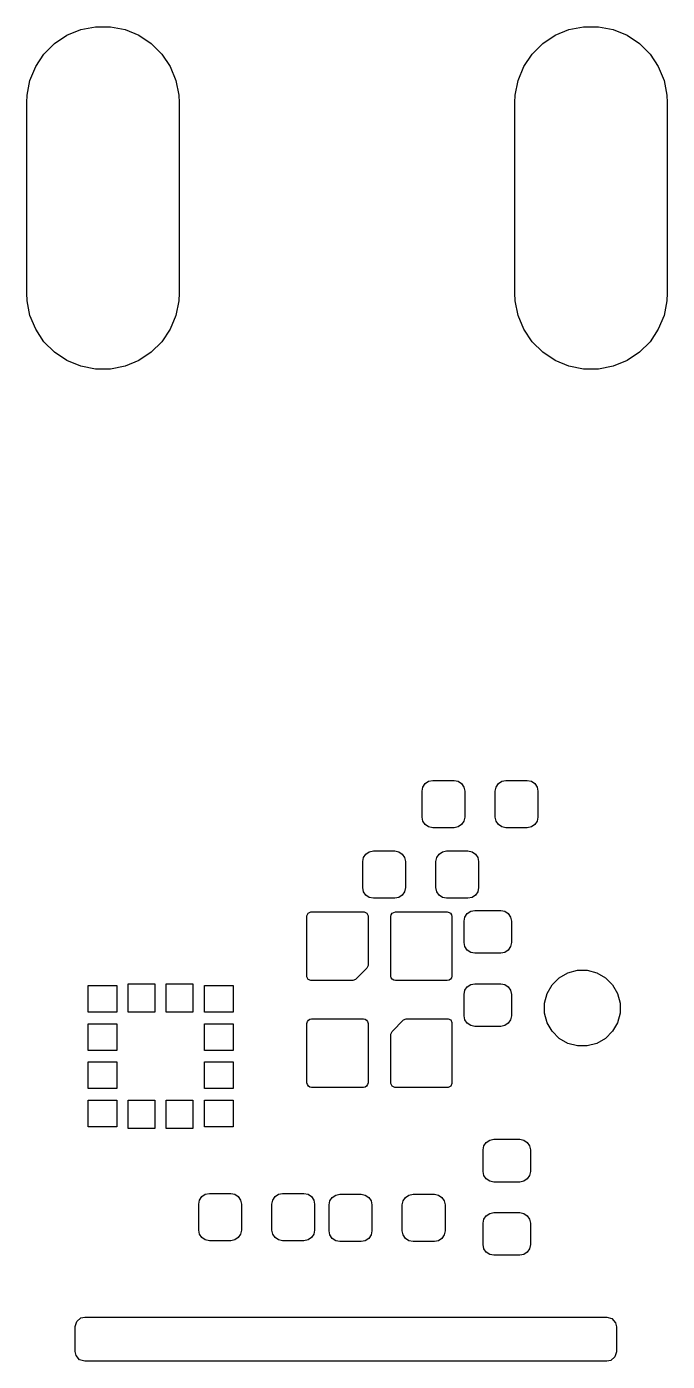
# Model space of a CAD drawing. Extents: x 121.6 to 196.8, y -111.8 to -71.1.
# Drawn here: x 138.17 to 146.57, y -92.75 to -75.25 of the extents above; entities that cross this region are included whole.
import ezdxf

# ---------------------------------------------------------------- set-up
doc = ezdxf.new("R2010")
doc.units = 0
doc.layers.add('BLACK', color=7, linetype='CONTINUOUS')

msp = doc.modelspace()

# ---------------------------------------------------------------- linework, layer by layer
at = {"layer": 'BLACK', "linetype": 'CONTINUOUS'}
for p, q in [((138.540164, -75.47699), (138.70316, -75.368079)), ((138.70316, -75.368079), (138.884272, -75.29306)), ((138.884272, -75.29306), (139.07654, -75.254815)), ((139.07654, -75.254815), (139.272574, -75.254815)), ((139.272574, -75.254815), (139.464842, -75.29306)), ((139.464842, -75.29306), (139.645954, -75.368079)), ((139.645954, -75.368079), (139.80895, -75.47699)), ((144.940164, -75.47699), (145.10316, -75.368079)), ((145.10316, -75.368079), (145.284272, -75.29306)), ((145.284272, -75.29306), (145.47654, -75.254815)), ((145.47654, -75.254815), (145.672574, -75.254815)), ((145.672574, -75.254815), (145.864842, -75.29306)), ((145.864842, -75.29306), (146.045954, -75.368079)), ((146.045954, -75.368079), (146.20895, -75.47699)), ((138.401547, -75.615607), (138.540164, -75.47699)), ((139.80895, -75.47699), (139.947567, -75.615607)), ((144.801547, -75.615607), (144.940164, -75.47699)), ((146.20895, -75.47699), (146.347567, -75.615607)), ((138.292636, -75.778603), (138.401547, -75.615607)), ((139.947567, -75.615607), (140.056478, -75.778603)), ((144.692636, -75.778603), (144.801547, -75.615607)), ((146.347567, -75.615607), (146.456478, -75.778603)), ((138.217617, -75.959715), (138.292636, -75.778603)), ((140.056478, -75.778603), (140.131497, -75.959715)), ((144.617617, -75.959715), (144.692636, -75.778603)), ((146.456478, -75.778603), (146.531497, -75.959715)), ((138.179372, -76.151983), (138.217617, -75.959715)), ((140.131497, -75.959715), (140.169742, -76.151983)), ((144.579372, -76.151983), (144.617617, -75.959715)), ((146.531497, -75.959715), (146.569742, -76.151983)), ((138.174557, -76.25), (138.179372, -76.151983)), ((138.174557, -78.75), (138.174557, -76.25)), ((140.169742, -76.151983), (140.174557, -76.25)), ((140.174557, -76.25), (140.174557, -78.75)), ((144.574557, -76.25), (144.579372, -76.151983)), ((144.574557, -78.75), (144.574557, -76.25)), ((146.569742, -76.151983), (146.574557, -76.25)), ((146.574557, -76.25), (146.574557, -78.75)), ((138.179372, -78.848017), (138.174557, -78.75)), ((138.217617, -79.040285), (138.179372, -78.848017)), ((140.169742, -78.848017), (140.131497, -79.040285)), ((140.174557, -78.75), (140.169742, -78.848017)), ((144.579372, -78.848017), (144.574557, -78.75)), ((144.617617, -79.040285), (144.579372, -78.848017)), ((146.569742, -78.848017), (146.531497, -79.040285)), ((146.574557, -78.75), (146.569742, -78.848017)), ((138.292636, -79.221397), (138.217617, -79.040285)), ((140.131497, -79.040285), (140.056478, -79.221397)), ((144.692636, -79.221397), (144.617617, -79.040285)), ((146.531497, -79.040285), (146.456478, -79.221397)), ((138.401547, -79.384393), (138.292636, -79.221397)), ((140.056478, -79.221397), (139.947567, -79.384393)), ((144.801547, -79.384393), (144.692636, -79.221397)), ((146.456478, -79.221397), (146.347567, -79.384393)), ((138.540164, -79.52301), (138.401547, -79.384393)), ((139.947567, -79.384393), (139.80895, -79.52301)), ((144.940164, -79.52301), (144.801547, -79.384393)), ((146.347567, -79.384393), (146.20895, -79.52301)), ((138.70316, -79.631921), (138.540164, -79.52301)), ((139.80895, -79.52301), (139.645954, -79.631921)), ((145.10316, -79.631921), (144.940164, -79.52301)), ((146.20895, -79.52301), (146.045954, -79.631921)), ((138.884272, -79.70694), (138.70316, -79.631921)), ((139.07654, -79.745185), (138.884272, -79.70694)), ((139.272574, -79.745185), (139.07654, -79.745185)), ((139.464842, -79.70694), (139.272574, -79.745185)), ((139.645954, -79.631921), (139.464842, -79.70694)), ((145.284272, -79.70694), (145.10316, -79.631921)), ((145.47654, -79.745185), (145.284272, -79.70694)), ((145.672574, -79.745185), (145.47654, -79.745185)), ((145.864842, -79.70694), (145.672574, -79.745185)), ((146.045954, -79.631921), (145.864842, -79.70694)), ((143.368657, -85.222424), (143.399005, -85.177005)), ((143.399005, -85.177005), (143.444424, -85.146657)), ((143.444424, -85.146657), (143.498, -85.136)), ((143.498, -85.136), (143.778, -85.136)), ((143.778, -85.136), (143.831576, -85.146657)), ((143.831576, -85.146657), (143.876995, -85.177005)), ((143.876995, -85.177005), (143.907343, -85.222424)), ((144.328657, -85.222424), (144.359005, -85.177005)), ((144.359005, -85.177005), (144.404424, -85.146657)), ((144.404424, -85.146657), (144.458, -85.136)), ((144.458, -85.136), (144.738, -85.136)), ((144.738, -85.136), (144.791576, -85.146657)), ((144.791576, -85.146657), (144.836995, -85.177005)), ((144.836995, -85.177005), (144.867343, -85.222424)), ((143.358, -85.276), (143.368657, -85.222424)), ((143.358, -85.616), (143.358, -85.276)), ((143.907343, -85.222424), (143.918, -85.276)), ((143.918, -85.276), (143.918, -85.616)), ((144.318, -85.276), (144.328657, -85.222424)), ((144.318, -85.616), (144.318, -85.276)), ((144.867343, -85.222424), (144.878, -85.276)), ((144.878, -85.276), (144.878, -85.616)), ((143.368657, -85.669576), (143.358, -85.616)), ((143.399005, -85.714995), (143.368657, -85.669576)), ((143.444424, -85.745343), (143.399005, -85.714995)), ((143.876995, -85.714995), (143.831576, -85.745343)), ((143.907343, -85.669576), (143.876995, -85.714995)), ((143.918, -85.616), (143.907343, -85.669576)), ((144.328657, -85.669576), (144.318, -85.616)), ((144.359005, -85.714995), (144.328657, -85.669576)), ((144.404424, -85.745343), (144.359005, -85.714995)), ((144.836995, -85.714995), (144.791576, -85.745343)), ((144.867343, -85.669576), (144.836995, -85.714995)), ((144.878, -85.616), (144.867343, -85.669576)), ((143.498, -85.756), (143.444424, -85.745343)), ((143.778, -85.756), (143.498, -85.756)), ((143.831576, -85.745343), (143.778, -85.756)), ((144.458, -85.756), (144.404424, -85.745343)), ((144.738, -85.756), (144.458, -85.756)), ((144.791576, -85.745343), (144.738, -85.756)), ((142.621005, -86.101005), (142.666424, -86.070657)), ((142.666424, -86.070657), (142.72, -86.06)), ((142.72, -86.06), (143, -86.06)), ((143, -86.06), (143.053576, -86.070657)), ((143.053576, -86.070657), (143.098995, -86.101005)), ((143.581005, -86.101005), (143.626424, -86.070657)), ((143.626424, -86.070657), (143.68, -86.06)), ((143.68, -86.06), (143.96, -86.06)), ((143.96, -86.06), (144.013576, -86.070657)), ((144.013576, -86.070657), (144.058995, -86.101005)), ((142.58, -86.2), (142.590657, -86.146424)), ((142.58, -86.54), (142.58, -86.2)), ((142.590657, -86.146424), (142.621005, -86.101005)), ((143.098995, -86.101005), (143.129343, -86.146424)), ((143.129343, -86.146424), (143.14, -86.2)), ((143.14, -86.2), (143.14, -86.54)), ((143.54, -86.2), (143.550657, -86.146424)), ((143.54, -86.54), (143.54, -86.2)), ((143.550657, -86.146424), (143.581005, -86.101005)), ((144.058995, -86.101005), (144.089343, -86.146424)), ((144.089343, -86.146424), (144.1, -86.2)), ((144.1, -86.2), (144.1, -86.54)), ((142.590657, -86.593576), (142.58, -86.54)), ((142.621005, -86.638995), (142.590657, -86.593576)), ((143.129343, -86.593576), (143.098995, -86.638995)), ((143.14, -86.54), (143.129343, -86.593576)), ((143.550657, -86.593576), (143.54, -86.54)), ((143.581005, -86.638995), (143.550657, -86.593576)), ((144.089343, -86.593576), (144.058995, -86.638995)), ((144.1, -86.54), (144.089343, -86.593576)), ((142.666424, -86.669343), (142.621005, -86.638995)), ((142.72, -86.68), (142.666424, -86.669343)), ((143, -86.68), (142.72, -86.68)), ((143.053576, -86.669343), (143, -86.68)), ((143.098995, -86.638995), (143.053576, -86.669343)), ((143.626424, -86.669343), (143.581005, -86.638995)), ((143.68, -86.68), (143.626424, -86.669343)), ((143.96, -86.68), (143.68, -86.68)), ((144.013576, -86.669343), (143.96, -86.68)), ((144.058995, -86.638995), (144.013576, -86.669343)), ((141.85, -86.91), (141.864645, -86.874645)), ((141.85, -87.71), (141.85, -86.91)), ((141.864645, -86.874645), (141.9, -86.86)), ((141.9, -86.86), (142.6, -86.86)), ((142.6, -86.86), (142.635355, -86.874645)), ((142.635355, -86.874645), (142.65, -86.91)), ((142.65, -86.91), (142.65, -87.56)), ((142.95, -86.92), (142.954567, -86.897039)), ((142.95, -87.7), (142.95, -86.92)), ((142.954567, -86.897039), (142.967574, -86.877574)), ((142.967574, -86.877574), (142.987039, -86.864567)), ((142.987039, -86.864567), (143.01, -86.86)), ((143.01, -86.86), (143.69, -86.86)), ((143.69, -86.86), (143.712961, -86.864567)), ((143.712961, -86.864567), (143.732426, -86.877574)), ((143.732426, -86.877574), (143.745433, -86.897039)), ((143.745433, -86.897039), (143.75, -86.92)), ((143.75, -86.92), (143.75, -87.7)), ((143.91, -86.98), (143.920657, -86.926424)), ((143.920657, -86.926424), (143.951005, -86.881005)), ((143.951005, -86.881005), (143.996424, -86.850657)), ((143.996424, -86.850657), (144.05, -86.84)), ((144.05, -86.84), (144.39, -86.84)), ((144.39, -86.84), (144.443576, -86.850657)), ((144.443576, -86.850657), (144.488995, -86.881005)), ((144.488995, -86.881005), (144.519343, -86.926424)), ((144.519343, -86.926424), (144.53, -86.98)), ((143.91, -87.26), (143.91, -86.98)), ((144.53, -86.98), (144.53, -87.26)), ((143.920657, -87.313576), (143.91, -87.26)), ((144.53, -87.26), (144.519343, -87.313576)), ((143.951005, -87.358995), (143.920657, -87.313576)), ((143.996424, -87.389343), (143.951005, -87.358995)), ((144.05, -87.4), (143.996424, -87.389343)), ((144.39, -87.4), (144.05, -87.4)), ((144.443576, -87.389343), (144.39, -87.4)), ((144.488995, -87.358995), (144.443576, -87.389343)), ((144.519343, -87.313576), (144.488995, -87.358995)), ((142.635355, -87.595355), (142.485355, -87.745355)), ((142.65, -87.56), (142.635355, -87.595355)), ((145.268658, -87.65806), (145.394737, -87.624278)), ((145.394737, -87.624278), (145.525263, -87.624278)), ((145.525263, -87.624278), (145.651342, -87.65806)), ((138.98, -88.175), (138.98, -87.825)), ((138.98, -87.825), (139.355, -87.825)), ((139.355, -87.825), (139.355, -88.175)), ((139.505, -88.175), (139.505, -87.8)), ((139.505, -87.8), (139.855, -87.8)), ((139.855, -87.8), (139.855, -88.175)), ((140.005, -88.175), (140.005, -87.8)), ((140.005, -87.8), (140.355, -87.8)), ((140.355, -87.8), (140.355, -88.175)), ((140.505, -88.175), (140.505, -87.825)), ((140.505, -87.825), (140.88, -87.825)), ((140.88, -87.825), (140.88, -88.175)), ((141.864645, -87.745355), (141.85, -87.71)), ((141.9, -87.76), (141.864645, -87.745355)), ((142.45, -87.76), (141.9, -87.76)), ((142.485355, -87.745355), (142.45, -87.76)), ((142.954567, -87.722961), (142.95, -87.7)), ((142.967574, -87.742426), (142.954567, -87.722961)), ((142.987039, -87.755433), (142.967574, -87.742426)), ((143.01, -87.76), (142.987039, -87.755433)), ((143.69, -87.76), (143.01, -87.76)), ((143.712961, -87.755433), (143.69, -87.76)), ((143.732426, -87.742426), (143.712961, -87.755433)), ((143.745433, -87.722961), (143.732426, -87.742426)), ((143.75, -87.7), (143.745433, -87.722961)), ((143.951005, -87.841005), (143.996424, -87.810657)), ((143.996424, -87.810657), (144.05, -87.8)), ((144.05, -87.8), (144.39, -87.8)), ((144.39, -87.8), (144.443576, -87.810657)), ((144.443576, -87.810657), (144.488995, -87.841005)), ((144.99806, -87.928658), (145.063323, -87.815619)), ((145.063323, -87.815619), (145.155619, -87.723323)), ((145.155619, -87.723323), (145.268658, -87.65806)), ((145.651342, -87.65806), (145.764381, -87.723323)), ((145.764381, -87.723323), (145.856677, -87.815619)), ((145.856677, -87.815619), (145.92194, -87.928658)), ((143.91, -87.94), (143.920657, -87.886424)), ((143.91, -88.22), (143.91, -87.94)), ((143.920657, -87.886424), (143.951005, -87.841005)), ((144.488995, -87.841005), (144.519343, -87.886424)), ((144.519343, -87.886424), (144.53, -87.94)), ((144.53, -87.94), (144.53, -88.22)), ((144.964278, -88.054737), (144.99806, -87.928658)), ((145.92194, -87.928658), (145.955722, -88.054737)), ((139.355, -88.175), (138.98, -88.175)), ((139.855, -88.175), (139.505, -88.175)), ((140.355, -88.175), (140.005, -88.175)), ((140.88, -88.175), (140.505, -88.175)), ((144.964278, -88.185263), (144.964278, -88.054737)), ((145.955722, -88.054737), (145.955722, -88.185263)), ((138.98, -88.675), (138.98, -88.325)), ((138.98, -88.325), (139.355, -88.325)), ((139.355, -88.325), (139.355, -88.675)), ((140.505, -88.675), (140.505, -88.325)), ((140.505, -88.325), (140.88, -88.325)), ((140.88, -88.325), (140.88, -88.675)), ((141.85, -88.32), (141.854567, -88.297039)), ((141.85, -89.1), (141.85, -88.32)), ((141.854567, -88.297039), (141.867574, -88.277574)), ((141.867574, -88.277574), (141.887039, -88.264567)), ((141.887039, -88.264567), (141.91, -88.26)), ((141.91, -88.26), (142.59, -88.26)), ((142.59, -88.26), (142.612961, -88.264567)), ((142.612961, -88.264567), (142.632426, -88.277574)), ((142.632426, -88.277574), (142.645433, -88.297039)), ((142.645433, -88.297039), (142.65, -88.32)), ((142.65, -88.32), (142.65, -89.1)), ((142.964645, -88.424645), (143.114645, -88.274645)), ((143.114645, -88.274645), (143.15, -88.26)), ((143.15, -88.26), (143.7, -88.26)), ((143.7, -88.26), (143.735355, -88.274645)), ((143.735355, -88.274645), (143.75, -88.31)), ((143.75, -88.31), (143.75, -89.11)), ((143.920657, -88.273576), (143.91, -88.22)), ((143.951005, -88.318995), (143.920657, -88.273576)), ((143.996424, -88.349343), (143.951005, -88.318995)), ((144.05, -88.36), (143.996424, -88.349343)), ((144.443576, -88.349343), (144.39, -88.36)), ((144.488995, -88.318995), (144.443576, -88.349343)), ((144.519343, -88.273576), (144.488995, -88.318995)), ((144.53, -88.22), (144.519343, -88.273576)), ((144.99806, -88.311342), (144.964278, -88.185263)), ((145.063323, -88.424381), (144.99806, -88.311342)), ((145.92194, -88.311342), (145.856677, -88.424381)), ((145.955722, -88.185263), (145.92194, -88.311342)), ((142.95, -88.46), (142.964645, -88.424645)), ((142.95, -89.11), (142.95, -88.46)), ((144.39, -88.36), (144.05, -88.36)), ((145.155619, -88.516677), (145.063323, -88.424381)), ((145.268658, -88.58194), (145.155619, -88.516677)), ((145.764381, -88.516677), (145.651342, -88.58194)), ((145.856677, -88.424381), (145.764381, -88.516677)), ((139.355, -88.675), (138.98, -88.675)), ((140.88, -88.675), (140.505, -88.675)), ((145.394737, -88.615722), (145.268658, -88.58194)), ((145.525263, -88.615722), (145.394737, -88.615722)), ((145.651342, -88.58194), (145.525263, -88.615722)), ((138.98, -89.175), (138.98, -88.825)), ((138.98, -88.825), (139.355, -88.825)), ((139.355, -88.825), (139.355, -89.175)), ((140.505, -89.175), (140.505, -88.825)), ((140.505, -88.825), (140.88, -88.825)), ((140.88, -88.825), (140.88, -89.175)), ((139.355, -89.175), (138.98, -89.175)), ((140.88, -89.175), (140.505, -89.175)), ((141.854567, -89.122961), (141.85, -89.1)), ((141.867574, -89.142426), (141.854567, -89.122961)), ((141.887039, -89.155433), (141.867574, -89.142426)), ((141.91, -89.16), (141.887039, -89.155433)), ((142.59, -89.16), (141.91, -89.16)), ((142.612961, -89.155433), (142.59, -89.16)), ((142.632426, -89.142426), (142.612961, -89.155433)), ((142.645433, -89.122961), (142.632426, -89.142426)), ((142.65, -89.1), (142.645433, -89.122961)), ((142.964645, -89.145355), (142.95, -89.11)), ((143, -89.16), (142.964645, -89.145355)), ((143.7, -89.16), (143, -89.16)), ((143.735355, -89.145355), (143.7, -89.16)), ((143.75, -89.11), (143.735355, -89.145355)), ((138.98, -89.675), (138.98, -89.325)), ((138.98, -89.325), (139.355, -89.325)), ((139.355, -89.325), (139.355, -89.675)), ((139.505, -89.7), (139.505, -89.325)), ((139.505, -89.325), (139.855, -89.325)), ((139.855, -89.325), (139.855, -89.7)), ((140.005, -89.7), (140.005, -89.325)), ((140.005, -89.325), (140.355, -89.325)), ((140.355, -89.325), (140.355, -89.7)), ((140.505, -89.675), (140.505, -89.325)), ((140.505, -89.325), (140.88, -89.325)), ((140.88, -89.325), (140.88, -89.675)), ((139.355, -89.675), (138.98, -89.675)), ((139.855, -89.7), (139.505, -89.7)), ((140.355, -89.7), (140.005, -89.7)), ((140.88, -89.675), (140.505, -89.675)), ((144.170657, -89.926424), (144.201005, -89.881005)), ((144.201005, -89.881005), (144.246424, -89.850657)), ((144.246424, -89.850657), (144.3, -89.84)), ((144.3, -89.84), (144.64, -89.84)), ((144.64, -89.84), (144.693576, -89.850657)), ((144.693576, -89.850657), (144.738995, -89.881005)), ((144.738995, -89.881005), (144.769343, -89.926424)), ((144.16, -89.98), (144.170657, -89.926424)), ((144.16, -90.26), (144.16, -89.98)), ((144.769343, -89.926424), (144.78, -89.98)), ((144.78, -89.98), (144.78, -90.26)), ((144.170657, -90.313576), (144.16, -90.26)), ((144.78, -90.26), (144.769343, -90.313576)), ((144.201005, -90.358995), (144.170657, -90.313576)), ((144.246424, -90.389343), (144.201005, -90.358995)), ((144.3, -90.4), (144.246424, -90.389343)), ((144.64, -90.4), (144.3, -90.4)), ((144.693576, -90.389343), (144.64, -90.4)), ((144.738995, -90.358995), (144.693576, -90.389343)), ((144.769343, -90.313576), (144.738995, -90.358995)), ((140.440657, -90.636424), (140.471005, -90.591005)), ((140.471005, -90.591005), (140.516424, -90.560657)), ((140.516424, -90.560657), (140.57, -90.55)), ((140.57, -90.55), (140.85, -90.55)), ((140.85, -90.55), (140.903576, -90.560657)), ((140.903576, -90.560657), (140.948995, -90.591005)), ((140.948995, -90.591005), (140.979343, -90.636424)), ((141.400657, -90.636424), (141.431005, -90.591005)), ((141.431005, -90.591005), (141.476424, -90.560657)), ((141.476424, -90.560657), (141.53, -90.55)), ((141.53, -90.55), (141.81, -90.55)), ((141.81, -90.55), (141.863576, -90.560657)), ((141.863576, -90.560657), (141.908995, -90.591005)), ((141.908995, -90.591005), (141.939343, -90.636424)), ((142.150657, -90.646424), (142.181005, -90.601005)), ((142.181005, -90.601005), (142.226424, -90.570657)), ((142.226424, -90.570657), (142.28, -90.56)), ((142.28, -90.56), (142.56, -90.56)), ((142.56, -90.56), (142.613576, -90.570657)), ((142.613576, -90.570657), (142.658995, -90.601005)), ((142.658995, -90.601005), (142.689343, -90.646424)), ((143.110657, -90.646424), (143.141005, -90.601005)), ((143.141005, -90.601005), (143.186424, -90.570657)), ((143.186424, -90.570657), (143.24, -90.56)), ((143.24, -90.56), (143.52, -90.56)), ((143.52, -90.56), (143.573576, -90.570657)), ((143.573576, -90.570657), (143.618995, -90.601005)), ((143.618995, -90.601005), (143.649343, -90.646424)), ((140.43, -90.69), (140.440657, -90.636424)), ((140.43, -91.03), (140.43, -90.69)), ((140.979343, -90.636424), (140.99, -90.69)), ((140.99, -90.69), (140.99, -91.03)), ((141.39, -90.69), (141.400657, -90.636424)), ((141.39, -91.03), (141.39, -90.69)), ((141.939343, -90.636424), (141.95, -90.69)), ((141.95, -90.69), (141.95, -91.03)), ((142.14, -90.7), (142.150657, -90.646424)), ((142.14, -91.04), (142.14, -90.7)), ((142.689343, -90.646424), (142.7, -90.7)), ((142.7, -90.7), (142.7, -91.04)), ((143.1, -90.7), (143.110657, -90.646424)), ((143.1, -91.04), (143.1, -90.7)), ((143.649343, -90.646424), (143.66, -90.7)), ((143.66, -90.7), (143.66, -91.04)), ((144.16, -90.94), (144.170657, -90.886424)), ((144.16, -91.22), (144.16, -90.94)), ((144.170657, -90.886424), (144.201005, -90.841005)), ((144.201005, -90.841005), (144.246424, -90.810657)), ((144.246424, -90.810657), (144.3, -90.8)), ((144.3, -90.8), (144.64, -90.8)), ((144.64, -90.8), (144.693576, -90.810657)), ((144.693576, -90.810657), (144.738995, -90.841005)), ((144.738995, -90.841005), (144.769343, -90.886424)), ((144.769343, -90.886424), (144.78, -90.94)), ((144.78, -90.94), (144.78, -91.22)), ((140.440657, -91.083576), (140.43, -91.03)), ((140.471005, -91.128995), (140.440657, -91.083576)), ((140.516424, -91.159343), (140.471005, -91.128995)), ((140.948995, -91.128995), (140.903576, -91.159343)), ((140.979343, -91.083576), (140.948995, -91.128995)), ((140.99, -91.03), (140.979343, -91.083576)), ((141.400657, -91.083576), (141.39, -91.03)), ((141.431005, -91.128995), (141.400657, -91.083576)), ((141.476424, -91.159343), (141.431005, -91.128995)), ((141.908995, -91.128995), (141.863576, -91.159343)), ((141.939343, -91.083576), (141.908995, -91.128995)), ((141.95, -91.03), (141.939343, -91.083576)), ((142.150657, -91.093576), (142.14, -91.04)), ((142.181005, -91.138995), (142.150657, -91.093576)), ((142.226424, -91.169343), (142.181005, -91.138995)), ((142.658995, -91.138995), (142.613576, -91.169343)), ((142.689343, -91.093576), (142.658995, -91.138995)), ((142.7, -91.04), (142.689343, -91.093576)), ((143.110657, -91.093576), (143.1, -91.04)), ((143.141005, -91.138995), (143.110657, -91.093576)), ((143.186424, -91.169343), (143.141005, -91.138995)), ((143.618995, -91.138995), (143.573576, -91.169343)), ((143.649343, -91.093576), (143.618995, -91.138995)), ((143.66, -91.04), (143.649343, -91.093576)), ((140.57, -91.17), (140.516424, -91.159343)), ((140.85, -91.17), (140.57, -91.17)), ((140.903576, -91.159343), (140.85, -91.17)), ((141.53, -91.17), (141.476424, -91.159343)), ((141.81, -91.17), (141.53, -91.17)), ((141.863576, -91.159343), (141.81, -91.17)), ((142.28, -91.18), (142.226424, -91.169343)), ((142.56, -91.18), (142.28, -91.18)), ((142.613576, -91.169343), (142.56, -91.18)), ((143.24, -91.18), (143.186424, -91.169343)), ((143.52, -91.18), (143.24, -91.18)), ((143.573576, -91.169343), (143.52, -91.18)), ((144.170657, -91.273576), (144.16, -91.22)), ((144.201005, -91.318995), (144.170657, -91.273576)), ((144.246424, -91.349343), (144.201005, -91.318995)), ((144.738995, -91.318995), (144.693576, -91.349343)), ((144.769343, -91.273576), (144.738995, -91.318995)), ((144.78, -91.22), (144.769343, -91.273576)), ((144.3, -91.36), (144.246424, -91.349343)), ((144.64, -91.36), (144.3, -91.36)), ((144.693576, -91.349343), (144.64, -91.36)), ((138.830002, -92.227297), (138.883658, -92.180804)), ((138.883658, -92.180804), (138.93601, -92.169418)), ((138.93601, -92.169418), (145.780912, -92.169979)), ((145.780912, -92.169979), (145.849031, -92.189987)), ((145.849031, -92.189987), (145.89552, -92.243646)), ((138.81, -92.295418), (138.830002, -92.227297)), ((138.81, -92.623418), (138.81, -92.295418)), ((145.89552, -92.243646), (145.906902, -92.295979)), ((145.906902, -92.295979), (145.906902, -92.623988)), ((138.821382, -92.675751), (138.81, -92.623418)), ((138.86787, -92.72941), (138.821382, -92.675751)), ((145.8869, -92.692109), (145.833244, -92.738602)), ((145.906902, -92.623988), (145.8869, -92.692109)), ((138.93599, -92.749418), (138.86787, -92.72941)), ((145.780892, -92.749988), (138.93599, -92.749418)), ((145.833244, -92.738602), (145.780892, -92.749988))]:
    msp.add_line(p, q, dxfattribs=at)

doc.saveas('drawing.dxf')
